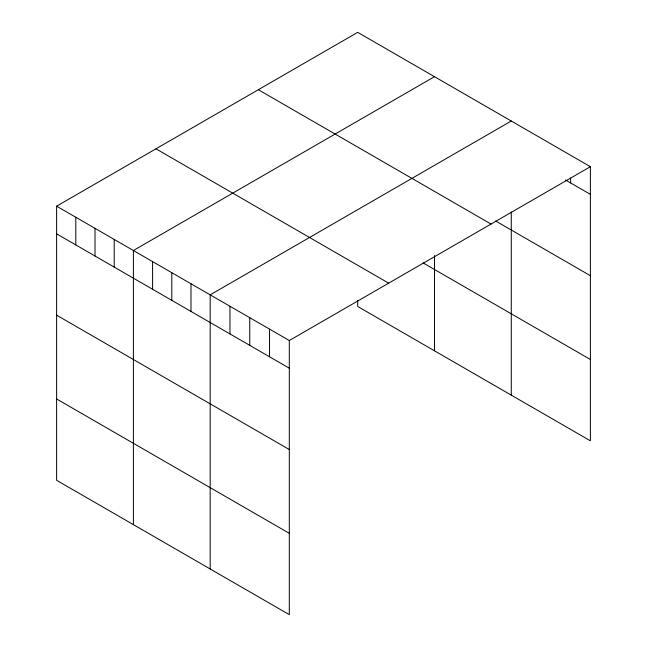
<?xml version="1.0" encoding="UTF-8"?>
<svg xmlns="http://www.w3.org/2000/svg" width="647" height="647" viewBox="0 0 647 647"><rect width="100%" height="100%" fill="white"/><g stroke="black" fill="none" stroke-linecap="round" stroke-linejoin="round"><path stroke-width="0.97" d="M590.387 166.691L289.306 340.524L289.306 614.65L56.612 480.309L56.612 206.183L357.694 32.35L590.387 166.691L590.387 440.817L357.694 306.476L357.694 300.451M434.485 76.686L133.395 250.51L133.395 524.636M511.276 121.013L210.186 294.846L210.186 568.972M565.454 179.963L590.387 194.359M495.57 220.95L590.387 275.695M258.339 89.715L491.033 224.056M423.138 262.933L590.387 359.489M155.967 148.818L388.661 283.16M56.612 206.183L289.306 340.524M56.612 233.85L289.306 368.192M56.612 315.178L289.306 449.528M56.612 398.973L289.306 533.322M570.614 178.006L570.614 182.939M511.276 211.941L511.276 395.139M434.485 255.508L434.485 350.811M269.524 329.105L269.524 356.772M249.742 317.685L249.742 345.352M229.968 306.266L229.968 333.933M190.986 283.766L190.986 311.433M171.795 272.678L171.795 300.345M152.595 261.598L152.595 289.266M114.204 239.43L114.204 267.098M95.004 228.351L95.004 256.018M75.804 217.263L75.804 244.93"/></g></svg>
